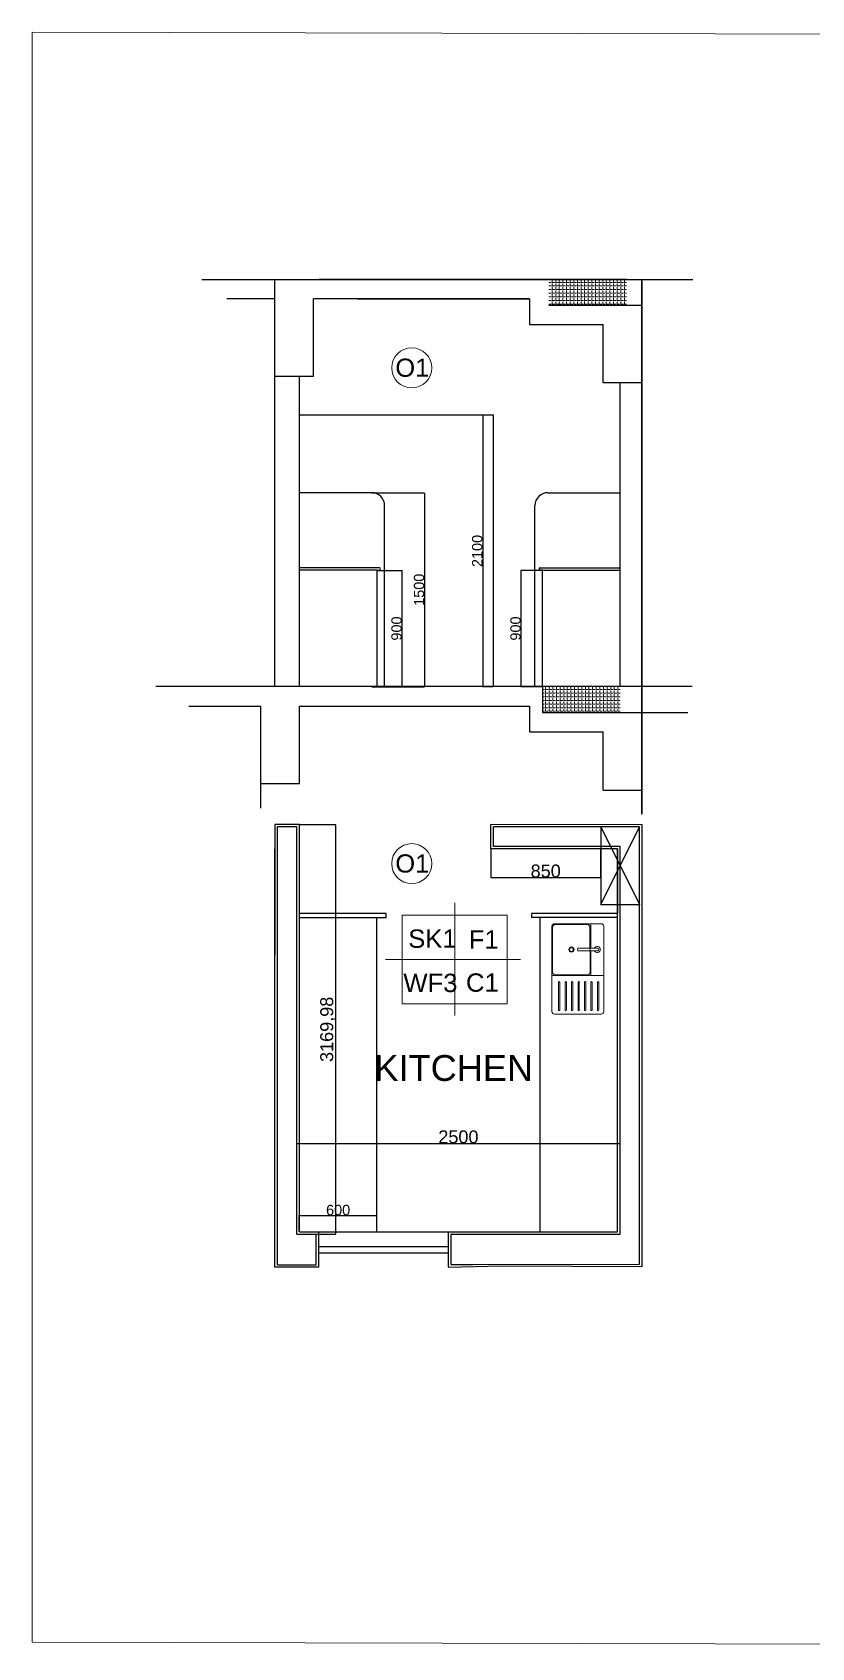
# Model space of a CAD drawing. Header units: millimetres. Extents: x -1932176 to 78768, y -1967 to 1266654.
# Drawn here: x -291937 to -285910, y 475674 to 488167 of the extents above; entities that cross this region are included whole.
import ezdxf

# ---------------------------------------------------------------- set-up
doc = ezdxf.new("R2010")
doc.units = ezdxf.units.MM
for name, color, linetype, lineweight in [('HATCH', 250, 'Continuous', 13), ('LEVEL', 252, 'Continuous', 13), ('SHEET', 7, 'Continuous', 13), ('text', 252, 'Continuous', 5)]:
    doc.layers.add(name, color=color, linetype=linetype, lineweight=lineweight)
doc.styles.get("Standard").update_dxf_attribs({"font": 'arial.ttf'})
doc.dimstyles.new('ISO-25', dxfattribs={"dimtxt": 150, "dimasz": 2.5, "dimexe": 1.25, "dimexo": 0.625, "dimtad": 1, "dimtxsty": 'Standard', "dimcen": 2.5, "dimadec": 0, "dimazin": 0, "dimtfac": 1, "dimtmove": 0, "dimatfit": 3, "dimfxl": 1, "dimarcsym": 0})

# ---------------------------------------------------------------- blocks, each defined once
blk = doc.blocks.new('*D594')
at = {"color": 0, "lineweight": -2, "ltscale": 30, "transparency": 16777216}
for p, q in [((-288392, 481851), (-288392, 481627)), ((-287542, 481851), (-287542, 481627)), ((-287544, 481628), (-288389, 481628))]:
    blk.add_line(p, q, dxfattribs=at)
at = {"color": 0, "ltscale": 30, "transparency": 16777216}
for points in [[(-288389, 481629), (-288389, 481628), (-288392, 481628)], [(-287544, 481629), (-287544, 481628), (-287542, 481628)]]:
    blk.add_solid(points, dxfattribs=at)
at = {"layer": 'Defpoints', "color": 0, "ltscale": 30, "transparency": 16777216}
for p in [(-288392, 481851), (-287542, 481851), (-288392, 481628)]:
    blk.add_point(p, dxfattribs=at)
at = {"color": 0, "ltscale": 30, "transparency": 16777216, "insert": (-287967, 481680), "char_height": 100, "attachment_point": 5}
blk.add_mtext('850', dxfattribs=at)
blk = doc.blocks.new('*D595')
at = {"color": 0, "lineweight": -2, "ltscale": 30, "transparency": 16777216}
for p, q in [((-289892, 478872), (-289892, 479574)), ((-289889, 479572), (-287394, 479572)), ((-287392, 478872), (-287392, 479574))]:
    blk.add_line(p, q, dxfattribs=at)
at = {"color": 0, "ltscale": 30, "transparency": 16777216}
for points in [[(-289889, 479573), (-289889, 479572), (-289892, 479572)], [(-287394, 479573), (-287394, 479572), (-287392, 479572)]]:
    blk.add_solid(points, dxfattribs=at)
at = {"layer": 'Defpoints', "color": 0, "ltscale": 30, "transparency": 16777216}
for p in [(-287392, 479572), (-289892, 478871), (-287392, 478871)]:
    blk.add_point(p, dxfattribs=at)
at = {"color": 0, "ltscale": 30, "transparency": 16777216, "insert": (-288642, 479624), "char_height": 100, "attachment_point": 5}
blk.add_mtext('2500', dxfattribs=at)
blk = doc.blocks.new('*D596')
at = {"color": 0, "lineweight": -2, "ltscale": 30, "transparency": 16777216}
for p, q in [((-289871, 482041), (-289590, 482041)), ((-289591, 482039), (-289591, 478874)), ((-289891, 478871), (-289590, 478871))]:
    blk.add_line(p, q, dxfattribs=at)
at = {"color": 0, "ltscale": 30, "transparency": 16777216}
for points in [[(-289591, 482039), (-289590, 482039), (-289591, 482041)], [(-289591, 478874), (-289590, 478874), (-289591, 478871)]]:
    blk.add_solid(points, dxfattribs=at)
at = {"layer": 'Defpoints', "color": 0, "ltscale": 30, "transparency": 16777216}
for p in [(-289872, 482041), (-289892, 478871), (-289591, 478871)]:
    blk.add_point(p, dxfattribs=at)
at = {"color": 0, "ltscale": 30, "transparency": 16777216, "insert": (-289651, 480456), "char_height": 100, "attachment_point": 5, "rotation": 90}
blk.add_mtext('3169,98', dxfattribs=at)
blk = doc.blocks.new('box of finishes')
at = {"layer": 'text'}
for p, q in [((34.7999, 81.3274), (34.7996, 80.9359)), ((34.5591, 81.1306), (35.0273, 81.1306))]:
    blk.add_line(p, q, dxfattribs=at)
blk.add_lwpolyline([(34.6174, 81.2846), (34.9817, 81.2846), (34.9817, 80.9766), (34.6174, 80.9766)], close=True, dxfattribs=at)
blk = doc.blocks.new('*D597')
at = {"color": 0, "lineweight": -2, "ltscale": 30, "transparency": 16777216}
for p, q in [((-289872, 478892), (-289872, 479018)), ((-289869, 479017), (-289274, 479017)), ((-289272, 478892), (-289272, 479018))]:
    blk.add_line(p, q, dxfattribs=at)
at = {"color": 0, "ltscale": 30, "transparency": 16777216}
for points in [[(-289869, 479017), (-289869, 479016), (-289872, 479017)], [(-289274, 479017), (-289274, 479016), (-289272, 479017)]]:
    blk.add_solid(points, dxfattribs=at)
at = {"layer": 'Defpoints', "color": 0, "ltscale": 30, "transparency": 16777216}
for p in [(-289272, 479017), (-289872, 478891), (-289272, 478891)]:
    blk.add_point(p, dxfattribs=at)
at = {"color": 0, "ltscale": 30, "transparency": 16777216, "insert": (-289572, 479058), "char_height": 80, "attachment_point": 5}
blk.add_mtext('600', dxfattribs=at)
blk = doc.blocks.new('*D644')
at = {"color": 0, "lineweight": -2, "ltscale": 30, "transparency": 16777216}
for p, q in [((-289270, 484006), (-289077, 484006)), ((-289078, 483109), (-289078, 484004)), ((-289270, 483106), (-289077, 483106))]:
    blk.add_line(p, q, dxfattribs=at)
at = {"color": 0, "ltscale": 30, "transparency": 16777216}
for points in [[(-289079, 484004), (-289078, 484004), (-289078, 484006)], [(-289079, 483109), (-289078, 483109), (-289078, 483106)]]:
    blk.add_solid(points, dxfattribs=at)
at = {"layer": 'Defpoints', "color": 0, "ltscale": 30, "transparency": 16777216}
for p in [(-289271, 484006), (-289078, 484006), (-289271, 483106)]:
    blk.add_point(p, dxfattribs=at)
at = {"color": 0, "ltscale": 30, "transparency": 16777216, "insert": (-289120, 483556), "char_height": 80, "attachment_point": 5, "rotation": 90}
blk.add_mtext('900', dxfattribs=at)
blk = doc.blocks.new('*D645')
at = {"color": 0, "lineweight": -2, "ltscale": 30, "transparency": 16777216}
for p, q in [((-287993, 484006), (-288160, 484006)), ((-288158, 484004), (-288158, 483109)), ((-287993, 483106), (-288160, 483106))]:
    blk.add_line(p, q, dxfattribs=at)
at = {"color": 0, "ltscale": 30, "transparency": 16777216}
for points in [[(-288159, 484004), (-288158, 484004), (-288158, 484006)], [(-288159, 483109), (-288158, 483109), (-288158, 483106)]]:
    blk.add_solid(points, dxfattribs=at)
at = {"layer": 'Defpoints', "color": 0, "ltscale": 30, "transparency": 16777216}
for p in [(-287992, 484006), (-288158, 483106), (-287992, 483106)]:
    blk.add_point(p, dxfattribs=at)
at = {"color": 0, "ltscale": 30, "transparency": 16777216, "insert": (-288200, 483556), "char_height": 80, "attachment_point": 5, "rotation": 90}
blk.add_mtext('900', dxfattribs=at)
blk = doc.blocks.new('*D646')
at = {"color": 0, "lineweight": -2, "ltscale": 30, "transparency": 16777216}
for p, q in [((-289312, 484606), (-288903, 484606)), ((-288904, 484604), (-288904, 483109)), ((-289312, 483106), (-288903, 483106))]:
    blk.add_line(p, q, dxfattribs=at)
at = {"color": 0, "ltscale": 30, "transparency": 16777216}
for points in [[(-288905, 484604), (-288904, 484604), (-288904, 484606)], [(-288905, 483109), (-288904, 483109), (-288904, 483106)]]:
    blk.add_solid(points, dxfattribs=at)
at = {"layer": 'Defpoints', "color": 0, "ltscale": 30, "transparency": 16777216}
for p in [(-289313, 484606), (-289313, 483106), (-288904, 483106)]:
    blk.add_point(p, dxfattribs=at)
at = {"color": 0, "ltscale": 30, "transparency": 16777216, "insert": (-288946, 483856), "char_height": 80, "attachment_point": 5, "rotation": 90}
blk.add_mtext('1500', dxfattribs=at)
blk = doc.blocks.new('*D647')
at = {"color": 0, "lineweight": -2, "ltscale": 30, "transparency": 16777216}
for p, q in [((-288372, 485206), (-288455, 485206)), ((-288454, 485204), (-288454, 483109)), ((-288372, 483106), (-288455, 483106))]:
    blk.add_line(p, q, dxfattribs=at)
at = {"color": 0, "ltscale": 30, "transparency": 16777216}
for points in [[(-288455, 485204), (-288454, 485204), (-288454, 485206)], [(-288455, 483109), (-288454, 483109), (-288454, 483106)]]:
    blk.add_solid(points, dxfattribs=at)
at = {"layer": 'Defpoints', "color": 0, "ltscale": 30, "transparency": 16777216}
for p in [(-288372, 485206), (-288454, 483106), (-288372, 483106)]:
    blk.add_point(p, dxfattribs=at)
at = {"color": 0, "ltscale": 30, "transparency": 16777216, "insert": (-288496, 484156), "char_height": 80, "attachment_point": 5, "rotation": 90}
blk.add_mtext('2100', dxfattribs=at)

msp = doc.modelspace()

# ---------------------------------------------------------------- hatches: boundary and pattern name
at = {"layer": 'HATCH'}
h = msp.add_hatch(dxfattribs=at)
h.set_pattern_fill('ANGLE', color=256, scale=4)
h.set_pattern_definition([(0, (-674439.458, 520878.973), (0, 27.94), [20.32, -7.62]), (90, (-674439.458, 520878.973), (-27.94, 2e-15), [20.32, -7.62])])
h.paths.add_polyline_path([(-287341.90722, 486256.46356), (-287941.90722, 486256.46356), (-287941.90722, 486056.46356), (-287341.90722, 486056.46356)])
h = msp.add_hatch(dxfattribs=at)
h.set_pattern_fill('ANGLE', color=256, scale=4)
h.set_pattern_definition([(0, (-674489.458, 517728.973), (0, 27.94), [20.32, -7.62]), (90, (-674489.458, 517728.973), (-27.94, 2e-15), [20.32, -7.62])])
h.paths.add_polyline_path([(-287391.90722, 483106.46356), (-287991.90722, 483106.46356), (-287991.90722, 482906.46356), (-287391.90722, 482906.46356)])

# ---------------------------------------------------------------- linework, layer by layer
at = {"ltscale": 30}
for p, q in [((-290625.612, 486256.46356), (-286828.21982, 486256.46356)), ((-290061.90722, 483106.46356), (-290061.90722, 486256.46356)), ((-287221.90722, 483106.46356), (-287221.90722, 486256.46356)), ((-290061.90722, 486106.46356), (-290432.9298, 486106.46356)), ((-288091.90722, 486106.46356), (-289761.90722, 486106.46356)), ((-289761.90722, 485506.46356), (-290061.90722, 485506.46356)), ((-289870.56555, 483106.46356), (-289870.56555, 485506.46356)), ((-287391.90722, 483106.46356), (-287391.90722, 485456.46356)), ((-286835.49725, 483106.46356), (-290980.73077, 483106.46356)), ((-289870.56555, 482956.46356), (-289422.85385, 482956.46356)), ((-287991.90722, 482906.46356), (-286867.78958, 482906.46356)), ((-287522.85385, 482306.46356), (-287222.85385, 482306.46356)), ((-289871.90722, 481851.18198), (-289871.70417, 482041.16039)), ((-288391.72724, 481851.18198), (-288391.72724, 482039.57855)), ((-288371.72724, 482039.55718), (-288371.72724, 482039.57855)), ((-287541.90722, 482021.18198), (-288371.72724, 482021.18198)), ((-288371.72724, 481871.18198), (-288371.72724, 482021.18198)), ((-287411.90722, 481851.18198), (-287411.90722, 481351.18198)), ((-289201.12845, 481352.8779), (-289871.90722, 481352.8779)), ((-289201.12845, 481318.21283), (-289871.90722, 481318.21283)), ((-289271.90722, 478891.18198), (-289271.90722, 481318.21283)), ((-289201.12845, 481318.21283), (-289201.12845, 481352.8779)), ((-287411.90722, 481351.18198), (-288075.56116, 481351.18198)), ((-288075.56116, 481351.18198), (-288075.56116, 481321.18198)), ((-287411.90722, 481321.18198), (-288075.56116, 481321.18198)), ((-288011.90722, 481321.18198), (-288011.90722, 478891.18198)), ((-289720.84459, 478616.0808), (-289720.84459, 478891.18198)), ((-288720.84459, 478891.18198), (-288720.28273, 478618.13975)), ((-288700.84464, 478891.22314), (-288700.84455, 478891.18198)), ((-289740.84459, 478636.02429), (-289740.84459, 478871.18198)), ((-289720.84459, 478776.42902), (-288720.84459, 478776.42902)), ((-288700.8034, 478871.18198), (-288700.32391, 478638.17187)), ((-290041.90722, 478636.02429), (-289740.84459, 478636.02429)), ((-289720.84459, 478726.42902), (-288720.84459, 478726.42902)), ((-289720.84459, 478616.03964), (-290061.90722, 478616.03964)), ((-288720.28231, 478617.93397), (-288312.35294, 478626.77019))]:
    msp.add_line(p, q, dxfattribs=at)
for p, q in [((-287341.90722, 486256.46356), (-289721.90722, 486256.46356)), ((-287222.85385, 482121.35966), (-287222.85385, 486256.46356)), ((-287221.90722, 482121.35966), (-287221.90722, 486256.46356)), ((-290061.90722, 485317.6559), (-290061.90722, 486106.46356)), ((-289761.90722, 485506.46356), (-289761.90722, 486106.46356)), ((-289421.90722, 486106.46356), (-288091.90722, 486106.46356)), ((-288091.90722, 486106.46356), (-288091.90722, 485906.46356)), ((-287941.90722, 486056.46356), (-287221.90722, 486056.46356)), ((-288091.90722, 485906.46356), (-287521.90722, 485906.46356)), ((-287521.90722, 485456.46356), (-287521.90722, 485906.46356)), ((-287221.90722, 485456.46356), (-287521.90722, 485456.46356)), ((-289312.53826, 484606.46356), (-289870.56555, 484606.46356)), ((-289212.53826, 483106.46356), (-289212.53826, 484506.46356)), ((-288049.93451, 483106.46356), (-288049.93451, 484506.46356)), ((-287949.93451, 484606.46356), (-287391.90722, 484606.46356)), ((-289250.56555, 484026.46356), (-289870.56555, 484026.46356)), ((-289270.56555, 484006.46356), (-289870.56555, 484006.46356)), ((-289270.56555, 483106.46356), (-289270.56555, 484006.46356)), ((-289270.56555, 484006.46356), (-289250.56555, 484006.46356)), ((-288011.90722, 484026.46356), (-287391.90722, 484026.46356)), ((-287991.90722, 484006.46356), (-288011.90722, 484006.46356)), ((-287991.90722, 483106.46356), (-287991.90722, 484006.46356)), ((-287991.90722, 484006.46356), (-287391.90722, 484006.46356)), ((-287991.90722, 483106.46356), (-287991.90722, 482906.46356)), ((-290725.35098, 482956.46356), (-290170.56555, 482956.46356)), ((-290170.56555, 482167.6559), (-290170.56555, 482956.46356)), ((-289870.56555, 482356.46356), (-289870.56555, 482956.46356)), ((-289422.85385, 482956.46356), (-288092.85385, 482956.46356)), ((-288092.85385, 482956.46356), (-288092.85385, 482756.46356)), ((-288092.85385, 482756.46356), (-287522.85385, 482756.46356)), ((-287522.85385, 482306.46356), (-287522.85385, 482756.46356)), ((-290170.56555, 482356.46356), (-289870.56555, 482356.46356))]:
    msp.add_line(p, q)
at = {"color": 252, "ltscale": 30}
for p, q in [((-288371.72724, 485206.46356), (-289870.56555, 485206.46356)), ((-288371.72724, 483106.46356), (-288371.72724, 485206.46356)), ((-289871.90722, 478891.18198), (-289271.90722, 478891.18198))]:
    msp.add_line(p, q, dxfattribs=at)
at = {"linetype": 'ByBlock', "transparency": 33554687}
for p, q in [((-289891.90722, 482041.18198), (-290061.90722, 482041.18198)), ((-290041.90722, 478636.02429), (-290041.90722, 482021.18198)), ((-289891.90722, 482021.18198), (-290041.90722, 482021.18198)), ((-289871.70417, 482041.16039), (-289891.90722, 482041.18198)), ((-289891.90722, 478871.18198), (-289891.90722, 482021.18198)), ((-287221.90722, 482038.32822), (-288391.72724, 482039.57855)), ((-287241.90722, 482021.18198), (-288371.72724, 482021.18198)), ((-287241.90722, 480021.18198), (-287241.90722, 482021.18198)), ((-287221.90722, 478621.2231), (-287221.90722, 482038.32822)), ((-290061.90722, 478616.03964), (-290061.90722, 481851.18198)), ((-289871.90722, 478891.18198), (-289871.90722, 481851.18198)), ((-287411.90722, 481851.18198), (-288391.72724, 481851.18198)), ((-287391.90722, 481871.18198), (-288371.72724, 481871.18198)), ((-287411.90722, 478891.18198), (-287411.90722, 481851.18198)), ((-287391.90722, 478871.18198), (-287391.90722, 481871.18198)), ((-287241.90722, 478641.18198), (-287241.90722, 480021.18198)), ((-289871.90722, 478891.18198), (-287411.90722, 478891.18198)), ((-289891.90722, 478871.18198), (-289740.84459, 478871.18198)), ((-288700.8034, 478871.18198), (-287391.90722, 478871.18198)), ((-288700.32391, 478638.17187), (-288530.46196, 478638.52246)), ((-287242.35283, 478641.18106), (-287241.90722, 478641.18198)), ((-287241.90722, 478621.18194), (-287241.86594, 478621.18202))]:
    msp.add_line(p, q, dxfattribs=at)
at = {"transparency": 16777216}
for p, q in [((-290061.90722, 482041.18198), (-290061.90722, 481029.29652)), ((-288550.46196, 478638.48118), (-287241.90722, 478641.18198)), ((-288550.46196, 478638.52246), (-288550.46196, 478638.48118)), ((-288312.35294, 478626.77019), (-287221.90722, 478621.2231))]:
    msp.add_line(p, q, dxfattribs=at)
at = {"color": 2}
for p, q in [((-287541.90722, 482021.18198), (-287241.90722, 481421.18198)), ((-287541.90722, 481421.18198), (-287241.90722, 482021.18198))]:
    msp.add_line(p, q, dxfattribs=at)
at = {"color": 7, "lineweight": 13}
for p, q in [((-287918.62353, 481253.23097), (-287918.62353, 480873.23097)), ((-287638.62353, 481273.23097), (-287898.62353, 481273.23097)), ((-287893.24229, 481265.70804), (-287644.8166, 481265.70804)), ((-287638.62353, 481273.23097), (-287538.62353, 481273.23097)), ((-287618.62353, 481253.23097), (-287618.62353, 481273.23097)), ((-287618.62353, 481083.23097), (-287618.62353, 481253.23097)), ((-287518.62353, 480593.23097), (-287518.62353, 481253.23097)), ((-287913.24229, 480898.07615), (-287913.24229, 481245.70804)), ((-287624.81663, 481245.74403), (-287624.1911, 480898.11214)), ((-287718.62353, 481083.23097), (-287568.62353, 481083.23097)), ((-287568.62353, 481063.23097), (-287718.62353, 481063.23097)), ((-287618.62353, 480873.23097), (-287618.62353, 481063.23097)), ((-287644.19106, 480878.07615), (-287893.24229, 480878.07615)), ((-287918.62353, 480873.23097), (-287918.62353, 480593.23097)), ((-287918.62353, 480873.23097), (-287518.62353, 480873.23097)), ((-287867.02335, 480818.1077), (-287867.02335, 480608.81603)), ((-287857.02335, 480609.19142), (-287857.02335, 480818.1077)), ((-287817.02335, 480818.1077), (-287817.02335, 480608.81603)), ((-287807.02335, 480609.19142), (-287807.02335, 480818.1077)), ((-287767.02335, 480818.1077), (-287767.02335, 480608.81603)), ((-287757.02335, 480609.19142), (-287757.02335, 480818.1077)), ((-287717.02335, 480818.1077), (-287717.02335, 480608.81603)), ((-287707.02335, 480609.19142), (-287707.02335, 480818.1077)), ((-287667.02335, 480818.1077), (-287667.02335, 480608.81603)), ((-287657.02335, 480609.19142), (-287657.02335, 480818.1077)), ((-287617.02335, 480818.1077), (-287617.02335, 480608.81603)), ((-287607.02335, 480609.19142), (-287607.02335, 480818.1077)), ((-287567.02335, 480818.1077), (-287567.02335, 480608.81603)), ((-287557.02335, 480609.19142), (-287557.02335, 480818.1077)), ((-287898.62353, 480573.23097), (-287538.62353, 480573.23097))]:
    msp.add_line(p, q, dxfattribs=at)
at = {"color": 2}
msp.add_lwpolyline([(-287541.90722, 481421.18198), (-287241.90722, 481421.18198), (-287241.90722, 482021.18198), (-287541.90722, 482021.18198)], close=True, dxfattribs=at)
at = {"color": 7, "lineweight": 13}
for radius in [20, 14.15529]:
    msp.add_circle((-287767.96833, 481073.34877), radius, dxfattribs=at)
for centre, radius, start, end in [((-289312.53826, 484506.46356), 100, 0, 90), ((-287949.93451, 484506.46356), 100, 90, 180), ((-289255.66037, 484016.46356), 11.22307, 296.998042373, 63.001957627), ((-288006.8124, 484016.46356), 11.22307, 116.998042373, 243.001957627)]:
    msp.add_arc(centre, radius, start, end)
for centre, radius, start, end in [((-287898.62353, 481253.23097), 20, 90, 180), ((-287893.24229, 481245.70804), 20, 90, 180), ((-287644.8166, 481245.70804), 20, 0.10309932, 90), ((-287538.62353, 481253.23097), 20, 0, 90), ((-287706.25736, 481073.23097), 15.90352, 141.038982495, 218.961017505), ((-287568.62353, 481073.23097), 23.6858, 204.973173783, 155.026826217), ((-287568.11267, 481073.23097), 10.01304, 267.075537301, 92.924462699), ((-287893.24229, 480898.07615), 20, 180, 270), ((-287644.19068, 480897.86263), 20, 270, 0.10309932), ((-287861.95482, 480819.74557), 5.32659, 337.79240646, 197.907967293), ((-287811.95482, 480819.74557), 5.32659, 337.79240646, 197.907967293), ((-287761.95482, 480819.74557), 5.32659, 337.79240646, 197.907967293), ((-287711.95482, 480819.74557), 5.32659, 337.79240646, 197.907967293), ((-287661.95482, 480820.12096), 5.32659, 337.79240646, 197.907967293), ((-287611.95482, 480819.74557), 5.32659, 337.79240646, 197.907967293), ((-287561.95482, 480819.74557), 5.32659, 337.79240646, 197.907967293), ((-287898.62353, 480593.23097), 20, 180, 270), ((-287861.95482, 480607.17816), 5.32659, 162.092032707, 22.20759354), ((-287811.95482, 480607.17816), 5.32659, 162.092032707, 22.20759354), ((-287761.95482, 480607.17816), 5.32659, 162.092032707, 22.20759354), ((-287711.95482, 480607.17816), 5.32659, 162.092032707, 22.20759354), ((-287661.95482, 480607.17816), 5.32659, 162.092032707, 22.20759354), ((-287611.95482, 480607.17816), 5.32659, 162.092032707, 22.20759354), ((-287561.95482, 480607.17816), 5.32659, 162.092032707, 22.20759354), ((-287538.62353, 480593.23097), 20, 270, 0)]:
    msp.add_arc(centre, radius, start, end, dxfattribs=at)
at = {"layer": 'LEVEL'}
for centre in [(-289002.45066, 485572.06238), (-289002.45066, 481737.68673)]:
    msp.add_circle(centre, 154.91305, dxfattribs=at)
at = {"layer": 'SHEET'}
msp.add_lwpolyline([(-291936.58594, 488167.28367), (-273985.92508, 488125.36217), (-273985.92508, 475673.74839), (-291936.58594, 475715.66989)], close=True, dxfattribs=at)

# ---------------------------------------------------------------- block references
at = {"layer": 'text', "transparency": 16777216, "xscale": 2230.392804214804, "yscale": 2230.392804214804, "zscale": 2230.392804214804}
msp.add_blockref('box of finishes', (-366287.14975, 300043.42802), dxfattribs=at)

# ---------------------------------------------------------------- texts
at = {"color": 252, "transparency": 16777216, "insert": (-289291.15001, 480257.20294), "char_height": 200, "attachment_point": 1}
msp.add_mtext_dynamic_manual_height_columns('KITCHEN', width=42.932251, gutter_width=12.5, heights=[0], dxfattribs=at)
at = {"layer": 'LEVEL'}
for p in [(-289129.35033, 485503.02028), (-289129.35033, 481668.64463)]:
    msp.add_text('O1', height=140.71463, dxfattribs=at).set_placement(p)
at = {"layer": 'text', "transparency": 16777216, "char_height": 141.934088, "attachment_point": 1}
for s, insert in [('SK1', (-289029.96275, 481228.61672)), ('F1', (-288561.92566, 481222.07029)), ('WF3', (-289067.67645, 480886.25186)), ('C1', (-288583.38298, 480888.94208))]:
    msp.add_mtext_dynamic_manual_height_columns(s, width=0.6829867, gutter_width=1, heights=[0], dxfattribs=dict(at, insert=insert))

# ---------------------------------------------------------------- dimensions: what is measured, and where the dimension line sits
at = {"color": 252, "ltscale": 30}
for base, p1, p2, override, picture, middle in [((-288454.16186, 483106.46356), (-288371.72724, 485206.46356), (-288371.72724, 483106.46356), {"dimtxt": 80}, '*D647', (-288495.6327, 484156.46356)), ((-288904.086, 483106.46356), (-289312.53826, 484606.46356), (-289312.53826, 483106.46356), {"dimtxt": 80}, '*D646', (-288945.55684, 483856.46356)), ((-289078.32207, 484006.46356), (-289270.56555, 483106.46356), (-289270.56555, 484006.46356), {"dimtxt": 80}, '*D644', (-289119.79291, 483556.46356)), ((-288158.33282, 483106.46356), (-287991.90722, 484006.46356), (-287991.90722, 483106.46356), {"dimtxt": 80}, '*D645', (-288199.80366, 483556.46356)), ((-289590.75651, 478871.18198), (-289871.70417, 482041.16039), (-289891.90722, 478871.18198), {"dimtxt": 100}, '*D596', (-289651.47701, 480456.17118))]:
    dim = msp.add_linear_dim(base=base, p1=p1, p2=p2, angle=90, dimstyle='ISO-25', override=override, dxfattribs=at)
    dim.commit()
    dim.dimension.update_dxf_attribs({"geometry": picture, "text_midpoint": middle})
dim = msp.add_linear_dim(base=(-288391.72724, 481628.43699), p1=(-287541.90722, 481851.18198), p2=(-288391.72724, 481851.18198), text='850', dimstyle='ISO-25', override={"dimtxt": 100}, dxfattribs=at)
dim.commit()
dim.dimension.update_dxf_attribs({"geometry": '*D594', "text_midpoint": (-287966.81723, 481628.43699), "dimtype": 160})
for base, p1, p2, override, picture, middle in [((-287391.90722, 479572.30623), (-289891.90722, 478871.18198), (-287391.90722, 478871.18198), {"dimtxt": 100}, '*D595', (-288641.90722, 479623.98853)), ((-289271.90722, 479016.8197), (-289871.90722, 478891.18198), (-289271.90722, 478891.18198), {"dimtxt": 80}, '*D597', (-289571.90722, 479058.29054))]:
    dim = msp.add_linear_dim(base=base, p1=p1, p2=p2, dimstyle='ISO-25', override=override, dxfattribs=at)
    dim.commit()
    dim.dimension.update_dxf_attribs({"geometry": picture, "text_midpoint": middle})

doc.saveas('drawing.dxf')
